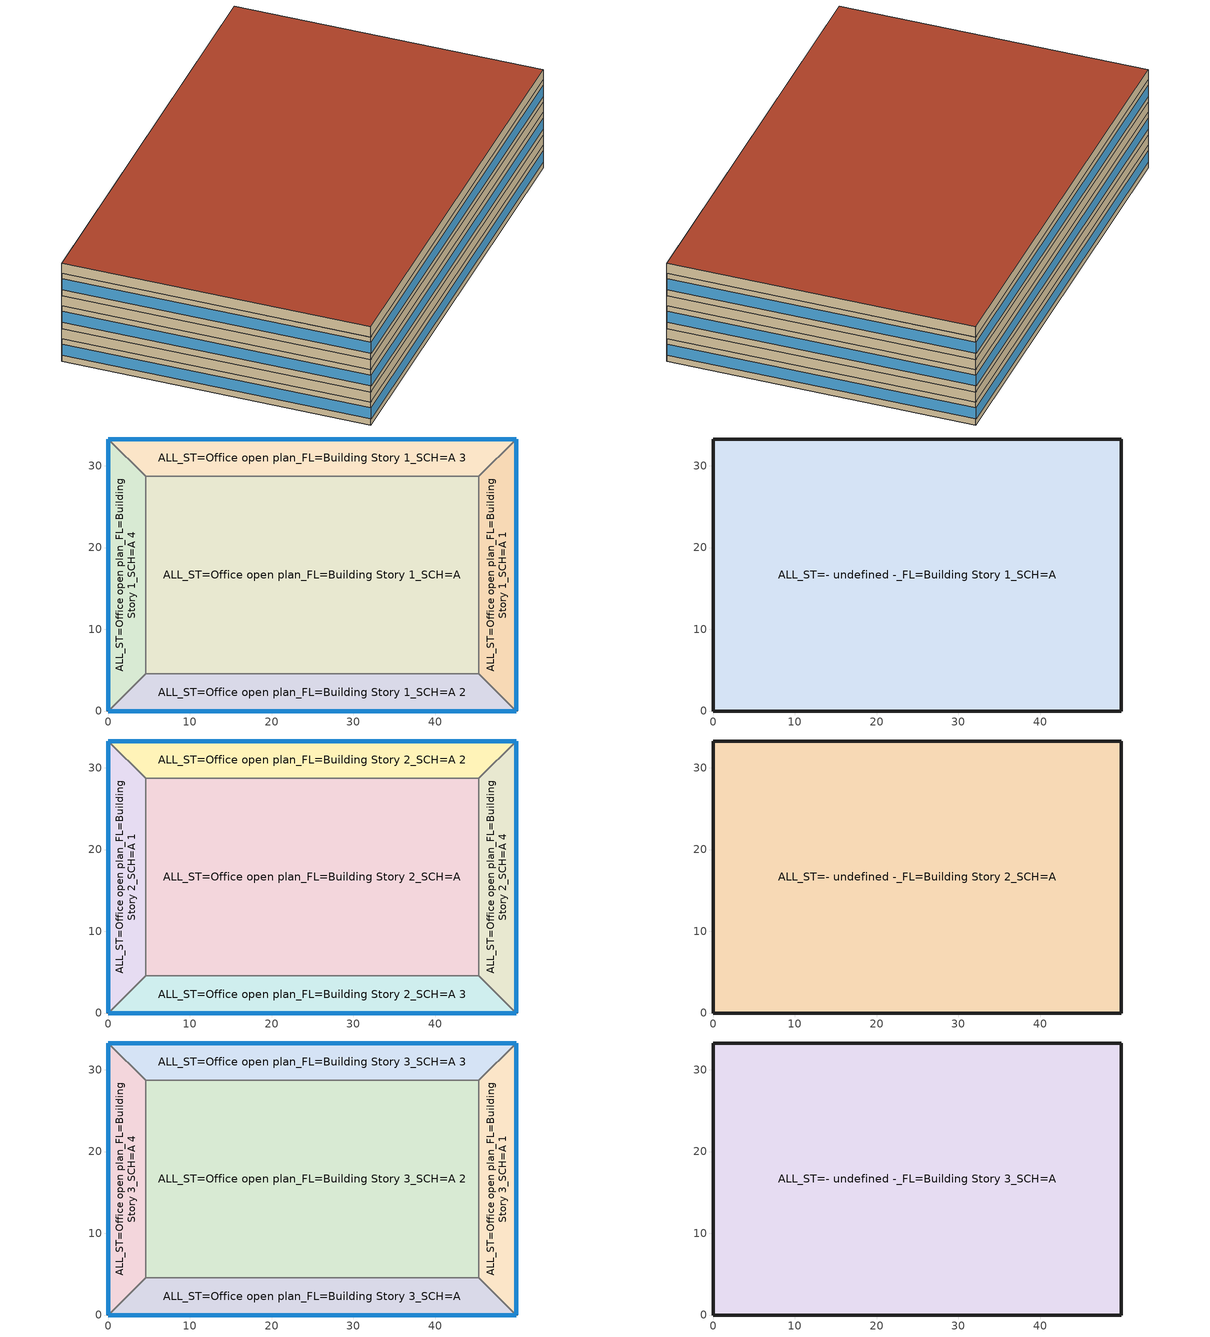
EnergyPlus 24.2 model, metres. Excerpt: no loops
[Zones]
ALL_ST=Office open plan_FL=Building Story 1_SCH=A
 floor foundation (BTAP-Grnd-Floor-Mass:U-0.757_std): 45.34,28.7 45.34,4.57 4.57,4.57 4.57,28.7 z0
 wall to ALL_ST=Office open plan_FL=Building Story 1_SCH=A 1 (BTAP-Int-Wall): 45.34,4.57 45.34,28.7 z0:2.74
 wall to ALL_ST=Office open plan_FL=Building Story 1_SCH=A 3 (BTAP-Int-Wall): 45.34,28.7 4.57,28.7 z0:2.74
 wall to ALL_ST=Office open plan_FL=Building Story 1_SCH=A 2 (BTAP-Int-Wall): 4.57,4.57 45.34,4.57 z0:2.74
 wall to ALL_ST=Office open plan_FL=Building Story 1_SCH=A 4 (BTAP-Int-Wall): 4.57,28.7 4.57,4.57 z0:2.74
ALL_ST=Office open plan_FL=Building Story 1_SCH=A 1
 floor foundation (BTAP-Grnd-Floor-Mass:U-0.757_std): 49.91,33.27 49.91,0 45.34,4.57 45.34,28.7 z0
 wall outside (BTAP-Ext-Wall-Mass:U-0.29): 49.91,0 49.91,33.27 z0:2.74
 wall to ALL_ST=Office open plan_FL=Building Story 1_SCH=A 3 (BTAP-Int-Wall): 49.91,33.27 45.34,28.7 z0:2.74
 wall to ALL_ST=Office open plan_FL=Building Story 1_SCH=A 2 (BTAP-Int-Wall): 45.34,4.57 49.91,0 z0:2.74
 window (BTAP-Ext-FixedWindow:U=0.280 SHGC=0.600): 49.91,0.03 49.91,33.25 z0.76:2.08
ALL_ST=Office open plan_FL=Building Story 1_SCH=A 2
 floor foundation (BTAP-Grnd-Floor-Mass:U-0.757_std): 45.34,4.57 49.91,0 0,0 4.57,4.57 z0
 wall outside (BTAP-Ext-Wall-Mass:U-0.29): 0,0 49.91,0 z0:2.74
 wall to ALL_ST=Office open plan_FL=Building Story 1_SCH=A 4 (BTAP-Int-Wall): 4.57,4.57 0,0 z0:2.74
 window (BTAP-Ext-FixedWindow:U=0.280 SHGC=0.600): 0.03,0 49.89,0 z0.76:2.08
ALL_ST=Office open plan_FL=Building Story 1_SCH=A 3
 floor foundation (BTAP-Grnd-Floor-Mass:U-0.757_std): 49.91,33.27 45.34,28.7 4.57,28.7 0,33.27 z0
 wall outside (BTAP-Ext-Wall-Mass:U-0.29): 49.91,33.27 0,33.27 z0:2.74
 wall to ALL_ST=Office open plan_FL=Building Story 1_SCH=A 4 (BTAP-Int-Wall): 0,33.27 4.57,28.7 z0:2.74
 window (BTAP-Ext-FixedWindow:U=0.280 SHGC=0.600): 49.89,33.27 0.03,33.27 z0.76:2.08
ALL_ST=Office open plan_FL=Building Story 1_SCH=A 4
 floor foundation (BTAP-Grnd-Floor-Mass:U-0.757_std): 0,33.27 4.57,28.7 4.57,4.57 0,0 z0
 wall outside (BTAP-Ext-Wall-Mass:U-0.29): 0,33.27 0,0 z0:2.74
 window (BTAP-Ext-FixedWindow:U=0.280 SHGC=0.600): 0,33.25 0,0.03 z0.76:2.08
ALL_ST=- undefined -_FL=Building Story 1_SCH=A
 floor to ALL_ST=Office open plan_FL=Building Story 1_SCH=A 2 (BTAP-Int-Floor): 45.34,4.57 49.91,0 0,0 4.57,4.57 z2.74
 floor to ALL_ST=Office open plan_FL=Building Story 1_SCH=A 1 (BTAP-Int-Floor): 49.91,33.27 49.91,0 45.34,4.57 45.34,28.7 z2.74
 floor to ALL_ST=Office open plan_FL=Building Story 1_SCH=A 3 (BTAP-Int-Floor): 49.91,33.27 45.34,28.7 4.57,28.7 0,33.27 z2.74
 floor to ALL_ST=Office open plan_FL=Building Story 1_SCH=A 4 (BTAP-Int-Floor): 0,33.27 4.57,28.7 4.57,4.57 0,0 z2.74
 floor to ALL_ST=Office open plan_FL=Building Story 1_SCH=A (BTAP-Int-Floor): 45.34,28.7 45.34,4.57 4.57,4.57 4.57,28.7 z2.74
 wall outside (BTAP-Ext-Wall-Mass:U-0.29): 49.91,0 49.91,33.27 0,33.27 0,0 49.91,0 z2.74:3.96
ALL_ST=Office open plan_FL=Building Story 2_SCH=A
 floor to ALL_ST=- undefined -_FL=Building Story 1_SCH=A (BTAP-Int-Floor): 45.34,28.7 45.34,4.57 4.57,4.57 4.57,28.7 z3.96
 wall to ALL_ST=Office open plan_FL=Building Story 2_SCH=A 4 (BTAP-Int-Wall): 45.34,4.57 45.34,28.7 z3.96:6.71
 wall to ALL_ST=Office open plan_FL=Building Story 2_SCH=A 2 (BTAP-Int-Wall): 45.34,28.7 4.57,28.7 z3.96:6.71
 wall to ALL_ST=Office open plan_FL=Building Story 2_SCH=A 3 (BTAP-Int-Wall): 4.57,4.57 45.34,4.57 z3.96:6.71
 wall to ALL_ST=Office open plan_FL=Building Story 2_SCH=A 1 (BTAP-Int-Wall): 4.57,28.7 4.57,4.57 z3.96:6.71
ALL_ST=Office open plan_FL=Building Story 2_SCH=A 1
 floor to ALL_ST=- undefined -_FL=Building Story 1_SCH=A (BTAP-Int-Floor): 0,33.27 4.57,28.7 4.57,4.57 0,0 z3.96
 wall outside (BTAP-Ext-Wall-Mass:U-0.29): 0,33.27 0,0 z3.96:6.71
 wall to ALL_ST=Office open plan_FL=Building Story 2_SCH=A 2 (BTAP-Int-Wall): 4.57,28.7 0,33.27 z3.96:6.71
 wall to ALL_ST=Office open plan_FL=Building Story 2_SCH=A 3 (BTAP-Int-Wall): 0,0 4.57,4.57 z3.96:6.71
 window (BTAP-Ext-FixedWindow:U=0.280 SHGC=0.600): 0,33.25 0,0.03 z4.72:6.05
ALL_ST=Office open plan_FL=Building Story 2_SCH=A 2
 floor to ALL_ST=- undefined -_FL=Building Story 1_SCH=A (BTAP-Int-Floor): 49.91,33.27 45.34,28.7 4.57,28.7 0,33.27 z3.96
 wall outside (BTAP-Ext-Wall-Mass:U-0.29): 49.91,33.27 0,33.27 z3.96:6.71
 wall to ALL_ST=Office open plan_FL=Building Story 2_SCH=A 4 (BTAP-Int-Wall): 45.34,28.7 49.91,33.27 z3.96:6.71
 window (BTAP-Ext-FixedWindow:U=0.280 SHGC=0.600): 49.89,33.27 0.03,33.27 z4.72:6.05
ALL_ST=Office open plan_FL=Building Story 2_SCH=A 3
 floor to ALL_ST=- undefined -_FL=Building Story 1_SCH=A (BTAP-Int-Floor): 45.34,4.57 49.91,0 0,0 4.57,4.57 z3.96
 wall outside (BTAP-Ext-Wall-Mass:U-0.29): 0,0 49.91,0 z3.96:6.71
 wall to ALL_ST=Office open plan_FL=Building Story 2_SCH=A 4 (BTAP-Int-Wall): 49.91,0 45.34,4.57 z3.96:6.71
 window (BTAP-Ext-FixedWindow:U=0.280 SHGC=0.600): 0.03,0 49.89,0 z4.72:6.05
ALL_ST=Office open plan_FL=Building Story 2_SCH=A 4
 floor to ALL_ST=- undefined -_FL=Building Story 1_SCH=A (BTAP-Int-Floor): 49.91,33.27 49.91,0 45.34,4.57 45.34,28.7 z3.96
 wall outside (BTAP-Ext-Wall-Mass:U-0.29): 49.91,0 49.91,33.27 z3.96:6.71
 window (BTAP-Ext-FixedWindow:U=0.280 SHGC=0.600): 49.91,0.03 49.91,33.25 z4.72:6.05
ALL_ST=- undefined -_FL=Building Story 2_SCH=A
 floor to ALL_ST=Office open plan_FL=Building Story 2_SCH=A 3 (BTAP-Int-Floor): 45.34,4.57 49.91,0 0,0 4.57,4.57 z6.71
 floor to ALL_ST=Office open plan_FL=Building Story 2_SCH=A 4 (BTAP-Int-Floor): 49.91,33.27 49.91,0 45.34,4.57 45.34,28.7 z6.71
 floor to ALL_ST=Office open plan_FL=Building Story 2_SCH=A 2 (BTAP-Int-Floor): 49.91,33.27 45.34,28.7 4.57,28.7 0,33.27 z6.71
 floor to ALL_ST=Office open plan_FL=Building Story 2_SCH=A 1 (BTAP-Int-Floor): 0,33.27 4.57,28.7 4.57,4.57 0,0 z6.71
 floor to ALL_ST=Office open plan_FL=Building Story 2_SCH=A (BTAP-Int-Floor): 45.34,28.7 45.34,4.57 4.57,4.57 4.57,28.7 z6.71
 wall outside (BTAP-Ext-Wall-Mass:U-0.29): 49.91,0 49.91,33.27 0,33.27 0,0 49.91,0 z6.71:7.92
ALL_ST=Office open plan_FL=Building Story 3_SCH=A
 floor to ALL_ST=- undefined -_FL=Building Story 2_SCH=A (BTAP-Int-Floor): 45.34,4.57 49.91,0 0,0 4.57,4.57 z7.92
 wall outside (BTAP-Ext-Wall-Mass:U-0.29): 0,0 49.91,0 z7.92:10.67
 wall to ALL_ST=Office open plan_FL=Building Story 3_SCH=A 1 (BTAP-Int-Wall): 49.91,0 45.34,4.57 z7.92:10.67
 wall to ALL_ST=Office open plan_FL=Building Story 3_SCH=A 2 (BTAP-Int-Wall): 45.34,4.57 4.57,4.57 z7.92:10.67
 wall to ALL_ST=Office open plan_FL=Building Story 3_SCH=A 4 (BTAP-Int-Wall): 4.57,4.57 0,0 z7.92:10.67
 window (BTAP-Ext-FixedWindow:U=0.280 SHGC=0.600): 0.03,0 49.89,0 z8.69:10.01
ALL_ST=Office open plan_FL=Building Story 3_SCH=A 1
 floor to ALL_ST=- undefined -_FL=Building Story 2_SCH=A (BTAP-Int-Floor): 49.91,33.27 49.91,0 45.34,4.57 45.34,28.7 z7.92
 wall outside (BTAP-Ext-Wall-Mass:U-0.29): 49.91,0 49.91,33.27 z7.92:10.67
 wall to ALL_ST=Office open plan_FL=Building Story 3_SCH=A 3 (BTAP-Int-Wall): 49.91,33.27 45.34,28.7 z7.92:10.67
 wall to ALL_ST=Office open plan_FL=Building Story 3_SCH=A 2 (BTAP-Int-Wall): 45.34,28.7 45.34,4.57 z7.92:10.67
 window (BTAP-Ext-FixedWindow:U=0.280 SHGC=0.600): 49.91,0.03 49.91,33.25 z8.69:10.01
ALL_ST=Office open plan_FL=Building Story 3_SCH=A 2
 floor to ALL_ST=- undefined -_FL=Building Story 2_SCH=A (BTAP-Int-Floor): 45.34,28.7 45.34,4.57 4.57,4.57 4.57,28.7 z7.92
 wall to ALL_ST=Office open plan_FL=Building Story 3_SCH=A 3 (BTAP-Int-Wall): 45.34,28.7 4.57,28.7 z7.92:10.67
 wall to ALL_ST=Office open plan_FL=Building Story 3_SCH=A 4 (BTAP-Int-Wall): 4.57,28.7 4.57,4.57 z7.92:10.67
ALL_ST=Office open plan_FL=Building Story 3_SCH=A 3
 floor to ALL_ST=- undefined -_FL=Building Story 2_SCH=A (BTAP-Int-Floor): 49.91,33.27 45.34,28.7 4.57,28.7 0,33.27 z7.92
 wall outside (BTAP-Ext-Wall-Mass:U-0.29): 49.91,33.27 0,33.27 z7.92:10.67
 wall to ALL_ST=Office open plan_FL=Building Story 3_SCH=A 4 (BTAP-Int-Wall): 0,33.27 4.57,28.7 z7.92:10.67
 window (BTAP-Ext-FixedWindow:U=0.280 SHGC=0.600): 49.89,33.27 0.03,33.27 z8.69:10.01
ALL_ST=Office open plan_FL=Building Story 3_SCH=A 4
 floor to ALL_ST=- undefined -_FL=Building Story 2_SCH=A (BTAP-Int-Floor): 0,33.27 4.57,28.7 4.57,4.57 0,0 z7.92
 wall outside (BTAP-Ext-Wall-Mass:U-0.29): 0,33.27 0,0 z7.92:10.67
 window (BTAP-Ext-FixedWindow:U=0.280 SHGC=0.600): 0,33.25 0,0.03 z8.69:10.01
ALL_ST=- undefined -_FL=Building Story 3_SCH=A
 floor to ALL_ST=Office open plan_FL=Building Story 3_SCH=A (BTAP-Int-Floor): 45.34,4.57 49.91,0 0,0 4.57,4.57 z10.67
 floor to ALL_ST=Office open plan_FL=Building Story 3_SCH=A 1 (BTAP-Int-Floor): 49.91,33.27 49.91,0 45.34,4.57 45.34,28.7 z10.67
 floor to ALL_ST=Office open plan_FL=Building Story 3_SCH=A 3 (BTAP-Int-Floor): 49.91,33.27 45.34,28.7 4.57,28.7 0,33.27 z10.67
 floor to ALL_ST=Office open plan_FL=Building Story 3_SCH=A 4 (BTAP-Int-Floor): 0,33.27 4.57,28.7 4.57,4.57 0,0 z10.67
 floor to ALL_ST=Office open plan_FL=Building Story 3_SCH=A 2 (BTAP-Int-Floor): 45.34,28.7 45.34,4.57 4.57,4.57 4.57,28.7 z10.67
 wall outside (BTAP-Ext-Wall-Mass:U-0.29): 49.91,0 49.91,33.27 0,33.27 0,0 49.91,0 z10.67:11.89
 roof outside (BTAP-Ext-Roof-Metal:U-0.2): 49.91,0 49.91,33.27 0,33.27 0,0 z11.89
[Building]
MediumOffice: North Axis {deg}=0; Terrain=City; Loads Convergence Tolerance Value {W}=0.04; Temperature Convergence Tolerance Value {deltaC}=0.2; Solar Distribution=FullInteriorAndExterior; Maximum Number of Warmup Days=25; Minimum Number of Warmup Days=6
[Site:Location]
Calgary Intl AP_AB_CAN: Latitude {deg}=51.114; Longitude {deg}=-114.02; Time Zone {hr}=-7; Elevation {m}=1084.1
[Site:GroundTemperature:BuildingSurface]
19.527, 19.502, 19.536, 19.598, 20.002, 21.64, 22.225, 22.375, 21.449, 20.121, 19.802, 19.633
[Site:GroundTemperature:Deep]
1.8, 0, -0.3, 0.2, 2.8, 5.6, 8.1, 9.9, 10.3, 9.3, 7.1, 4.4
[Site:GroundTemperature:FCfactorMethod]
January Ground Temperature {C}=5.5; February Ground Temperature {C}=-2; March Ground Temperature {C}=-4.4; April Ground Temperature {C}=-6.3; May Ground Temperature {C}=-6.3; June Ground Temperature {C}=-0.3; July Ground Temperature {C}=4.7; August Ground Temperature {C}=10.2; September Ground Temperature {C}=13.8; October Ground Temperature {C}=17; November Ground Temperature {C}=16.6; December Ground Temperature {C}=11.5
[Site:GroundTemperature:Shallow]
-4.6, -5.5, -3.9, -1.2, 5.6, 10.9, 14.5, 15.6, 13.7, 9.6, 4.1, -1
[Site:WaterMainsTemperature]
Calculation Method=Correlation; Annual Average Outdoor Air Temperature {C}=5; Maximum Difference In Monthly Average Outdoor Air Temperatures {deltaC}=23.3
[SizingPeriod:DesignDay] Day of Month=21; Dry-Bulb Temperature Range Modifier Type=DefaultMultipliers; Humidity Condition Type=Wetbulb; Barometric Pressure {Pa}=88961; Rain Indicator=No; Snow Indicator=No; Daylight Saving Time Indicator=No; Begin Environment Reset Mode=FullResetAtBeginEnvironment
Name | Month | Day Type | Maximum Dry-Bulb Temperature {C} | Daily Dry-Bulb Temperature Range {deltaC} | Wetbulb or DewPoint at Maximum Dry-Bulb {C} | Wind Speed {m/s} | Wind Direction {deg} | Solar Model Indicator | ASHRAE Clear Sky Optical Depth for Beam Irradiance (taub) | ASHRAE Clear Sky Optical Depth for Diffuse Irradiance (taud) | Sky Clearness
Calgary Intl AP Ann Clg .4% Condns DB=>MWB | 7 | SummerDesignDay | 28.5 | 12.1 | 16.1 | 4.5 | 160 | ASHRAETau | 0.339 | 2.421
Calgary Intl AP Ann Clg .4% Condns WB=>MDB | 7 | SummerDesignDay | 25.3 | 12.1 | 17.8 | 4.5 | 160 | ASHRAETau | 0.339 | 2.421
Calgary Intl AP Ann Htg 99.6% Condns DB | 1 | WinterDesignDay | -28.5 | 0 | -28.5 | 2.9 | 200 | ASHRAEClearSky |  |  | 0
[Material] Thermal Absorptance=0.9
Name | Roughness | Thickness {m} | Conductivity {W/m-K} | Density {kg/m3} | Specific Heat {J/kg-K} | Solar Absorptance | Visible Absorptance
1/2IN Gypsum 1 | Smooth | 0.0127 | 0.16 | 784.9 | 830 | 0.4 | 0.4
100mm Normalweight concrete floor 1 | MediumSmooth | 0.1016 | 2.31 | 2322 | 832 | 0.7 | 0.7
1IN Stucco 1 | Smooth | 0.0253 | 0.6918 | 1858 | 837 | 0.7 | 0.92
6 in. Normalweight Concrete Floor 1 | MediumRough | 0.1524 | 2.31 | 2322 | 832 | 0.7 | 0.7
8IN CONCRETE HW RefBldg 1 | Rough | 0.2032 | 1.311 | 2240 | 836.8 | 0.7 | 0.7
Expanded Polystyrene | MediumSmooth | 0.0363959 | 0.029 | 29 | 1210 | 0.7 | 0.7
G01 13mm gypsum board 1 | Smooth | 0.0127 | 0.16 | 800 | 1090 | 0.7 | 0.5
Metal Roof Surface 1 | Smooth | 0.0008 | 45.28 | 7824 | 500 | 0.7 | 0.7
[Material:NoMass] Roughness=Smooth; Thermal Absorptance=0.9; Solar Absorptance=0.7
Name | Thermal Resistance {m2-K/W} | Visible Absorptance
Typical Carpet Pad | 0.21648 | 0.8
Typical Insulation 2 | 3.17733 | 0.7
Typical Insulation 3 | 4.99998 | 0.7
[WindowMaterial:SimpleGlazingSystem]
SimpleGlazing:U=0.280 SHGC=0.600: U-Factor {W/m2-K}=2.8; Solar Heat Gain Coefficient=0.6; Visible Transmittance=0.21
[Construction]
BTAP-Ext-FixedWindow:U=0.280 SHGC=0.600: SimpleGlazing:U=0.280 SHGC=0.600
BTAP-Ext-Roof-Metal:U-0.2: Metal Roof Surface 1, Typical Insulation 3
BTAP-Ext-Wall-Mass:U-0.29: 1IN Stucco 1, 8IN CONCRETE HW RefBldg 1, Typical Insulation 2, 1/2IN Gypsum 1
BTAP-Grnd-Floor-Mass:U-0.757_std: 6 in. Normalweight Concrete Floor 1, Expanded Polystyrene
BTAP-Int-Floor: 100mm Normalweight concrete floor 1, Typical Carpet Pad
BTAP-Int-Wall: G01 13mm gypsum board 1, G01 13mm gypsum board 1
[Zone] Multiplier=1
Name | Part of Total Floor Area
ALL_ST=- undefined -_FL=Building Story 1_SCH=A; ALL_ST=- undefined -_FL=Building Story 2_SCH=A; ALL_ST=- undefined -_FL=Building Story 3_SCH=A | No
ALL_ST=Office open plan_FL=Building Story 1_SCH=A; ALL_ST=Office open plan_FL=Building Story 1_SCH=A 1; ALL_ST=Office open plan_FL=Building Story 1_SCH=A 2; ALL_ST=Office open plan_FL=Building Story 1_SCH=A 3; ALL_ST=Office open plan_FL=Building Story 1_SCH=A 4; ALL_ST=Office open plan_FL=Building Story 2_SCH=A; ALL_ST=Office open plan_FL=Building Story 2_SCH=A 1; ALL_ST=Office open plan_FL=Building Story 2_SCH=A 2; ALL_ST=Office open plan_FL=Building Story 2_SCH=A 3; ALL_ST=Office open plan_FL=Building Story 2_SCH=A 4; ALL_ST=Office open plan_FL=Building Story 3_SCH=A; ALL_ST=Office open plan_FL=Building Story 3_SCH=A 1; ALL_ST=Office open plan_FL=Building Story 3_SCH=A 2; ALL_ST=Office open plan_FL=Building Story 3_SCH=A 3; ALL_ST=Office open plan_FL=Building Story 3_SCH=A 4 | Yes
[Space]
Name | Zone | Volume {m3} | Space Type
FirstFloor_Plenum | ALL_ST=- undefined -_FL=Building Story 1_SCH=A | 2024.76 | Space Function - undefined -
MidFloor_Plenum | ALL_ST=- undefined -_FL=Building Story 2_SCH=A | 2024.76 | Space Function - undefined -
TopFloor_Plenum | ALL_ST=- undefined -_FL=Building Story 3_SCH=A | 2024.76 | Space Function - undefined -
Core_bottom | ALL_ST=Office open plan_FL=Building Story 1_SCH=A | 2698.04 | Space Function Office open plan
Perimeter_bot_ZN_2 | ALL_ST=Office open plan_FL=Building Story 1_SCH=A 1 | 360.078 | Space Function Office open plan
Perimeter_bot_ZN_1 | ALL_ST=Office open plan_FL=Building Story 1_SCH=A 2 | 568.77 | Space Function Office open plan
Perimeter_bot_ZN_3 | ALL_ST=Office open plan_FL=Building Story 1_SCH=A 3 | 568.77 | Space Function Office open plan
Perimeter_bot_ZN_4 | ALL_ST=Office open plan_FL=Building Story 1_SCH=A 4 | 360.055 | Space Function Office open plan
Core_mid | ALL_ST=Office open plan_FL=Building Story 2_SCH=A | 2698.04 | Space Function Office open plan
Perimeter_mid_ZN_4 | ALL_ST=Office open plan_FL=Building Story 2_SCH=A 1 | 360.055 | Space Function Office open plan
Perimeter_mid_ZN_3 | ALL_ST=Office open plan_FL=Building Story 2_SCH=A 2 | 568.77 | Space Function Office open plan
Perimeter_mid_ZN_1 | ALL_ST=Office open plan_FL=Building Story 2_SCH=A 3 | 568.77 | Space Function Office open plan
Perimeter_mid_ZN_2 | ALL_ST=Office open plan_FL=Building Story 2_SCH=A 4 | 360.078 | Space Function Office open plan
Perimeter_top_ZN_1 | ALL_ST=Office open plan_FL=Building Story 3_SCH=A | 568.77 | Space Function Office open plan
Perimeter_top_ZN_2 | ALL_ST=Office open plan_FL=Building Story 3_SCH=A 1 | 360.078 | Space Function Office open plan
Core_top | ALL_ST=Office open plan_FL=Building Story 3_SCH=A 2 | 2698.04 | Space Function Office open plan
Perimeter_top_ZN_3 | ALL_ST=Office open plan_FL=Building Story 3_SCH=A 3 | 568.77 | Space Function Office open plan
Perimeter_top_ZN_4 | ALL_ST=Office open plan_FL=Building Story 3_SCH=A 4 | 360.055 | Space Function Office open plan
[SpaceList]
Space Function - undefined -: TopFloor_Plenum, FirstFloor_Plenum, MidFloor_Plenum
Space Function Office open plan: Perimeter_mid_ZN_4, Core_bottom, Perimeter_top_ZN_3, Perimeter_mid_ZN_3, Core_mid, Perimeter_top_ZN_1, Perimeter_top_ZN_2, Core_top, Perimeter_bot_ZN_4, Perimeter_top_ZN_4, Perimeter_mid_ZN_2, Perimeter_bot_ZN_3, Perimeter_bot_ZN_1, Perimeter_mid_ZN_1, Perimeter_bot_ZN_2
[ZoneInfiltration:DesignFlowRate] Schedule=Always On Discrete; Design Flow Rate Calculation Method=Flow/ExteriorArea; Flow Rate per Exterior Surface Area {m3/s-m2}=0.00471177; Constant Term Coefficient=0; Temperature Term Coefficient=0; Velocity Term Coefficient=0.224; Velocity Squared Term Coefficient=0
Name | Zone or ZoneList or Space or SpaceList
FirstFloor_Plenum Infiltration | FirstFloor_Plenum
MidFloor_Plenum Infiltration | MidFloor_Plenum
TopFloor_Plenum Infiltration | TopFloor_Plenum
Perimeter_bot_ZN_2 Infiltration | Perimeter_bot_ZN_2
Perimeter_bot_ZN_1 Infiltration | Perimeter_bot_ZN_1
Perimeter_bot_ZN_3 Infiltration | Perimeter_bot_ZN_3
Perimeter_bot_ZN_4 Infiltration | Perimeter_bot_ZN_4
Perimeter_mid_ZN_4 Infiltration | Perimeter_mid_ZN_4
Perimeter_mid_ZN_3 Infiltration | Perimeter_mid_ZN_3
Perimeter_mid_ZN_1 Infiltration | Perimeter_mid_ZN_1
Perimeter_mid_ZN_2 Infiltration | Perimeter_mid_ZN_2
Perimeter_top_ZN_1 Infiltration | Perimeter_top_ZN_1
Perimeter_top_ZN_2 Infiltration | Perimeter_top_ZN_2
Perimeter_top_ZN_3 Infiltration | Perimeter_top_ZN_3
Perimeter_top_ZN_4 Infiltration | Perimeter_top_ZN_4
[Lights]
Space Function Office open plan Lights: Zone or ZoneList or Space or SpaceList=Space Function Office open plan; Schedule=NECB-A-Lighting; Design Level Calculation Method=Watts/Area; Watts per Floor Area {W/m2}=6.60001; Fraction Radiant=0.5; Fraction Visible=0.2; Fraction Replaceable=1
[People]
Space Function Office open plan People: Zone or ZoneList or Space or SpaceList=Space Function Office open plan; Number of People Schedule=NECB-A-Occupancy; Number of People Calculation Method=People/Area; People per Floor Area {person/m2}=0.0500182; Fraction Radiant=0.3; Activity Level Schedule=NECB-Activity; Work Efficiency Schedule=Work Efficiency Schedule; Clothing Insulation Schedule=Clothing Schedule; Air Velocity Schedule=Air Velocity Schedule
[ElectricEquipment]
Space Function Office open plan Elec Equip: Zone or ZoneList or Space or SpaceList=Space Function Office open plan; Schedule=NECB-A-Electric-Equipment; Design Level Calculation Method=Watts/Area; Watts per Floor Area {W/m2}=7.50273; Fraction Radiant=0.5
[SurfaceProperty:ExposedFoundationPerimeter] Exposed Perimeter Calculation Method=TotalExposedPerimeter
Name | Total Exposed Perimeter {m}
Core_bot_ZN_5_Floor | 0
Perimeter_bot_ZN_2_Floor; Perimeter_bot_ZN_4_Floor | 33.2738
Perimeter_bot_ZN_1_Floor; Perimeter_bot_ZN_3_Floor | 49.911
[AvailabilityManager:NightCycle] Applicability Schedule=Always On Discrete; Control Type=CycleOnAny; Thermostat Tolerance {deltaC}=1; Cycling Run Time Control Type=FixedRunTime; Cycling Run Time {s}=3600
Name | Fan Schedule
Availability Manager Night Cycle 1 | sys_6|mixed|shr>none|sc>ccashp|sh>ccashp|ssf>vv|zh>b-e|zc>none|srf>vv| Occ Sch
Availability Manager Night Cycle 2 | sys_6|mixed|shr>none|sc>ccashp|sh>ccashp|ssf>vv|zh>b-e|zc>none|srf>vv| 1 Occ Sch
Availability Manager Night Cycle 3 | sys_6|mixed|shr>none|sc>ccashp|sh>ccashp|ssf>vv|zh>b-e|zc>none|srf>vv| 2 Occ Sch
[SetpointManager:MixedAir] Control Variable=Temperature
Name | Setpoint Node or NodeList
CoilHeatingElectric Outlet Air Node OS Default SPM | CoilHeatingElectric Outlet Air Node
CoilHeatingElectric 1 Outlet Air Node OS Default SPM | CoilHeatingElectric 1 Outlet Air Node
CoilHeatingElectric 2 Outlet Air Node OS Default SPM | CoilHeatingElectric 2 Outlet Air Node
[Foundation:Kiva]
Bldg Kiva Foundation: Wall Height Above Grade {m}=0; Wall Depth Below Slab {m}=0
[Foundation:Kiva:Settings]
Soil Conductivity {W/m-K}=1.73; Soil Density {kg/m3}=1842; Soil Specific Heat {J/kg-K}=419; Ground Solar Absorptivity=0.9; Ground Thermal Absorptivity=0.9; Ground Surface Roughness {m}=0.03; Far-Field Width {m}=40; Deep-Ground Boundary Condition=Autoselect; Deep-Ground Depth {m}=Autocalculate; Minimum Cell Dimension {m}=0.02; Maximum Cell Growth Coefficient=1.5; Simulation Timestep=Hourly
[EnergyManagementSystem:Sensor] Output:Variable or Output:Meter Index Key=Environment; Output:Variable or Output:Meter=Site Outdoor Air Drybulb Temperature
OAT; OAT_1; OAT_2
[EnergyManagementSystem:Actuator] Actuated Component Type=Schedule:Year; Actuated Component Control Type=Schedule Value
Name | Actuated Component Unique
ems_sys_6_mixed_shr_none_sc_ccashp_sh_ccashp_ssf_vv_zh_b_e_zc_none_srf_vv__1_ClgSch0; ems_sys_6_mixed_shr_none_sc_ccashp_sh_ccashp_ssf_vv_zh_b_e_zc_none_srf_vv__2_ClgSch0; ems_sys_6_mixed_shr_none_sc_ccashp_sh_ccashp_ssf_vv_zh_b_e_zc_none_srf_vv__ClgSch0 | NECB-A-Thermostat Setpoint-Cooling
ems_sys_6_mixed_shr_none_sc_ccashp_sh_ccashp_ssf_vv_zh_b_e_zc_none_srf_vv__1_HtgSch0; ems_sys_6_mixed_shr_none_sc_ccashp_sh_ccashp_ssf_vv_zh_b_e_zc_none_srf_vv__2_HtgSch0; ems_sys_6_mixed_shr_none_sc_ccashp_sh_ccashp_ssf_vv_zh_b_e_zc_none_srf_vv__HtgSch0 | NECB-A-Thermostat Setpoint-Heating
[EnergyManagementSystem:Program]
ems_sys_6_mixed_shr_none_sc_ccashp_sh_ccashp_ssf_vv_zh_b_e_zc_none_srf_vv__1_OptimumStartProg0: IF DaylightSavings==0 && DayOfWeek>1 && Hour==5 && OAT_1<23.9 && OAT_1>1.7; SET ems_sys_6_mixed_shr_none_sc_ccashp_sh_ccashp_ssf_vv_zh_b_e_zc_none_srf_vv__1_ClgSch0 = 29.4; SET ems_sys_6_mixed_shr_none_sc_ccashp_sh_ccashp_ssf_vv_zh_b_e_zc_none_srf_vv__1_HtgSch0 = 15.6; ELSEIF DaylightSavings==0 && DayOfWeek==1 && Hour==7 && OAT_1<23.9 && OAT_1>1.7; SET ems_sys_6_mixed_shr_none_sc_ccashp_sh_ccashp_ssf_vv_zh_b_e_zc_none_srf_vv__1_ClgSch0 = 29.4; SET ems_sys_6_mixed_shr_none_sc_ccashp_sh_ccashp_ssf_vv_zh_b_e_zc_none_srf_vv__1_HtgSch0 = 15.6; ELSEIF DaylightSavings==1 && DayOfWeek>1 && Hour==4 && OAT_1<23.9 && OAT_1>1.7; SET ems_sys_6_mixed_shr_none_sc_ccashp_sh_ccashp_ssf_vv_zh_b_e_zc_none_srf_vv__1_ClgSch0 = 29.4; SET ems_sys_6_mixed_shr_none_sc_ccashp_sh_ccashp_ssf_vv_zh_b_e_zc_none_srf_vv__1_HtgSch0 = 15.6; ELSEIF DaylightSavings==1 && DayOfWeek==1 && Hour==6 && OAT_1<23.9 && OAT_1>1.7; SET ems_sys_6_mixed_shr_none_sc_ccashp_sh_ccashp_ssf_vv_zh_b_e_zc_none_srf_vv__1_ClgSch0 = 29.4; SET ems_sys_6_mixed_shr_none_sc_ccashp_sh_ccashp_ssf_vv_zh_b_e_zc_none_srf_vv__1_HtgSch0 = 15.6; ELSE; SET ems_sys_6_mixed_shr_none_sc_ccashp_sh_ccashp_ssf_vv_zh_b_e_zc_none_srf_vv__1_ClgSch0 = NULL; SET ems_sys_6_mixed_shr_none_sc_ccashp_sh_ccashp_ssf_vv_zh_b_e_zc_none_srf_vv__1_HtgSch0 = NULL; ENDIF
ems_sys_6_mixed_shr_none_sc_ccashp_sh_ccashp_ssf_vv_zh_b_e_zc_none_srf_vv__2_OptimumStartProg0: IF DaylightSavings==0 && DayOfWeek>1 && Hour==5 && OAT_2<23.9 && OAT_2>1.7; SET ems_sys_6_mixed_shr_none_sc_ccashp_sh_ccashp_ssf_vv_zh_b_e_zc_none_srf_vv__2_ClgSch0 = 29.4; SET ems_sys_6_mixed_shr_none_sc_ccashp_sh_ccashp_ssf_vv_zh_b_e_zc_none_srf_vv__2_HtgSch0 = 15.6; ELSEIF DaylightSavings==0 && DayOfWeek==1 && Hour==7 && OAT_2<23.9 && OAT_2>1.7; SET ems_sys_6_mixed_shr_none_sc_ccashp_sh_ccashp_ssf_vv_zh_b_e_zc_none_srf_vv__2_ClgSch0 = 29.4; SET ems_sys_6_mixed_shr_none_sc_ccashp_sh_ccashp_ssf_vv_zh_b_e_zc_none_srf_vv__2_HtgSch0 = 15.6; ELSEIF DaylightSavings==1 && DayOfWeek>1 && Hour==4 && OAT_2<23.9 && OAT_2>1.7; SET ems_sys_6_mixed_shr_none_sc_ccashp_sh_ccashp_ssf_vv_zh_b_e_zc_none_srf_vv__2_ClgSch0 = 29.4; SET ems_sys_6_mixed_shr_none_sc_ccashp_sh_ccashp_ssf_vv_zh_b_e_zc_none_srf_vv__2_HtgSch0 = 15.6; ELSEIF DaylightSavings==1 && DayOfWeek==1 && Hour==6 && OAT_2<23.9 && OAT_2>1.7; SET ems_sys_6_mixed_shr_none_sc_ccashp_sh_ccashp_ssf_vv_zh_b_e_zc_none_srf_vv__2_ClgSch0 = 29.4; SET ems_sys_6_mixed_shr_none_sc_ccashp_sh_ccashp_ssf_vv_zh_b_e_zc_none_srf_vv__2_HtgSch0 = 15.6; ELSE; SET ems_sys_6_mixed_shr_none_sc_ccashp_sh_ccashp_ssf_vv_zh_b_e_zc_none_srf_vv__2_ClgSch0 = NULL; SET ems_sys_6_mixed_shr_none_sc_ccashp_sh_ccashp_ssf_vv_zh_b_e_zc_none_srf_vv__2_HtgSch0 = NULL; ENDIF
ems_sys_6_mixed_shr_none_sc_ccashp_sh_ccashp_ssf_vv_zh_b_e_zc_none_srf_vv__OptimumStartProg0: IF DaylightSavings==0 && DayOfWeek>1 && Hour==5 && OAT<23.9 && OAT>1.7; SET ems_sys_6_mixed_shr_none_sc_ccashp_sh_ccashp_ssf_vv_zh_b_e_zc_none_srf_vv__ClgSch0 = 29.4; SET ems_sys_6_mixed_shr_none_sc_ccashp_sh_ccashp_ssf_vv_zh_b_e_zc_none_srf_vv__HtgSch0 = 15.6; ELSEIF DaylightSavings==0 && DayOfWeek==1 && Hour==7 && OAT<23.9 && OAT>1.7; SET ems_sys_6_mixed_shr_none_sc_ccashp_sh_ccashp_ssf_vv_zh_b_e_zc_none_srf_vv__ClgSch0 = 29.4; SET ems_sys_6_mixed_shr_none_sc_ccashp_sh_ccashp_ssf_vv_zh_b_e_zc_none_srf_vv__HtgSch0 = 15.6; ELSEIF DaylightSavings==1 && DayOfWeek>1 && Hour==4 && OAT<23.9 && OAT>1.7; SET ems_sys_6_mixed_shr_none_sc_ccashp_sh_ccashp_ssf_vv_zh_b_e_zc_none_srf_vv__ClgSch0 = 29.4; SET ems_sys_6_mixed_shr_none_sc_ccashp_sh_ccashp_ssf_vv_zh_b_e_zc_none_srf_vv__HtgSch0 = 15.6; ELSEIF DaylightSavings==1 && DayOfWeek==1 && Hour==6 && OAT<23.9 && OAT>1.7; SET ems_sys_6_mixed_shr_none_sc_ccashp_sh_ccashp_ssf_vv_zh_b_e_zc_none_srf_vv__ClgSch0 = 29.4; SET ems_sys_6_mixed_shr_none_sc_ccashp_sh_ccashp_ssf_vv_zh_b_e_zc_none_srf_vv__HtgSch0 = 15.6; ELSE; SET ems_sys_6_mixed_shr_none_sc_ccashp_sh_ccashp_ssf_vv_zh_b_e_zc_none_srf_vv__ClgSch0 = NULL; SET ems_sys_6_mixed_shr_none_sc_ccashp_sh_ccashp_ssf_vv_zh_b_e_zc_none_srf_vv__HtgSch0 = NULL; ENDIF
[EnergyManagementSystem:ProgramCallingManager]
ems_sys_6_mixed_shr_none_sc_ccashp_sh_ccashp_ssf_vv_zh_b_e_zc_none_srf_vv__1_OptimumStartCallingManager0: BeginTimestepBeforePredictor; ems_sys_6_mixed_shr_none_sc_ccashp_sh_ccashp_ssf_vv_zh_b_e_zc_none_srf_vv__1_OptimumStartProg0
ems_sys_6_mixed_shr_none_sc_ccashp_sh_ccashp_ssf_vv_zh_b_e_zc_none_srf_vv__2_OptimumStartCallingManager0: BeginTimestepBeforePredictor; ems_sys_6_mixed_shr_none_sc_ccashp_sh_ccashp_ssf_vv_zh_b_e_zc_none_srf_vv__2_OptimumStartProg0
ems_sys_6_mixed_shr_none_sc_ccashp_sh_ccashp_ssf_vv_zh_b_e_zc_none_srf_vv__OptimumStartCallingManager0: BeginTimestepBeforePredictor; ems_sys_6_mixed_shr_none_sc_ccashp_sh_ccashp_ssf_vv_zh_b_e_zc_none_srf_vv__OptimumStartProg0
[Schedule:Day:Interval]
NECB-A-Lighting Sun|Hol Day; NECB-A-Lighting Sat Day: No, 24:00, 0.05
NECB-A-Lighting Default|Wkdy Day; NECB-A-Lighting Default: No, 07:00, 0.05, 08:00, 0.3, 09:00, 0.8, 17:00, 0.9, 18:00, 0.8, 19:00, 0.5, 21:00, 0.3, 23:00, 0.1, 24:00, 0.05
NECB-A-Occupancy Sun|Hol Day; NECB-A-Occupancy Sat Day; Work Efficiency Schedule Default; Schedule Day 8; Schedule Day 7; Schedule Day 10; Schedule Day 9; Schedule Day 12; Schedule Day 11: No, 24:00, 0
NECB-A-Occupancy Default|Wkdy Day; NECB-A-Occupancy Default: No, 07:00, 0, 08:00, 0.1, 09:00, 0.7, 12:00, 0.9, 14:00, 0.5, 17:00, 0.9, 18:00, 0.7, 19:00, 0.3, 23:00, 0.1, 24:00, 0
NECB-Activity Default; NECB-Activity Summer Design Day; NECB-Activity Winter Design Day: No, 24:00, 130
Clothing Schedule Default Winter Clothes; sys_6|mixed|shr>none|sc>ccashp|sh>ccashp|ssf>vv|zh>b-e|zc>none|srf>vv| Occ Sch Summer Design Day; sys_6|mixed|shr>none|sc>ccashp|sh>ccashp|ssf>vv|zh>b-e|zc>none|srf>vv| Occ Sch Winter Design Day; sys_6|mixed|shr>none|sc>ccashp|sh>ccashp|ssf>vv|zh>b-e|zc>none|srf>vv| 1 Occ Sch Summer Design Day; sys_6|mixed|shr>none|sc>ccashp|sh>ccashp|ssf>vv|zh>b-e|zc>none|srf>vv| 1 Occ Sch Winter Design Day; sys_6|mixed|shr>none|sc>ccashp|sh>ccashp|ssf>vv|zh>b-e|zc>none|srf>vv| 2 Occ Sch Summer Design Day; sys_6|mixed|shr>none|sc>ccashp|sh>ccashp|ssf>vv|zh>b-e|zc>none|srf>vv| 2 Occ Sch Winter Design Day: No, 24:00, 1
Air Velocity Schedule Default; NECB-A-Electric-Equipment Sun|Hol Day; NECB-A-Electric-Equipment Sat Day: No, 24:00, 0.2
NECB-A-Electric-Equipment Default|Wkdy Day; NECB-A-Electric-Equipment Default: No, 07:00, 0.2, 08:00, 0.3, 09:00, 0.8, 18:00, 0.9, 19:00, 0.5, 21:00, 0.3, 24:00, 0.2
NECB-A-Thermostat Setpoint-Heating Sun|Hol Day; NECB-A-Thermostat Setpoint-Heating Sat Day: No, 24:00, 18
NECB-A-Thermostat Setpoint-Heating Default|Wkdy Day; NECB-A-Thermostat Setpoint-Heating Default: No, 06:00, 18, 07:00, 20, 21:00, 22, 24:00, 18
NECB-A-Thermostat Setpoint-Cooling Sun|Hol Day; NECB-A-Thermostat Setpoint-Cooling Sat Day: No, 24:00, 35
NECB-A-Thermostat Setpoint-Cooling Default|Wkdy Day; NECB-A-Thermostat Setpoint-Cooling Default: No, 06:00, 35, 21:00, 24, 24:00, 35
sys_6|mixed|shr>none|sc>ccashp|sh>ccashp|ssf>vv|zh>b-e|zc>none|srf>vv| Occ Sch Default; sys_6|mixed|shr>none|sc>ccashp|sh>ccashp|ssf>vv|zh>b-e|zc>none|srf>vv| 1 Occ Sch Default; sys_6|mixed|shr>none|sc>ccashp|sh>ccashp|ssf>vv|zh>b-e|zc>none|srf>vv| 2 Occ Sch Default: No, 08:00, 0, 19:00, 1, 24:00, 0
[Schedule:Week:Daily]
NECB-A-Lighting Week Rule - Jan1-Dec31: NECB-A-Lighting Sun|Hol Day, NECB-A-Lighting Default|Wkdy Day, NECB-A-Lighting Default|Wkdy Day, NECB-A-Lighting Default|Wkdy Day, NECB-A-Lighting Default|Wkdy Day, NECB-A-Lighting Default|Wkdy Day, NECB-A-Lighting Sat Day, NECB-A-Lighting Default, NECB-A-Lighting Default, NECB-A-Lighting Default, NECB-A-Lighting Default, NECB-A-Lighting Default
NECB-A-Occupancy Week Rule - Jan1-Dec31: NECB-A-Occupancy Sun|Hol Day, NECB-A-Occupancy Default|Wkdy Day, NECB-A-Occupancy Default|Wkdy Day, NECB-A-Occupancy Default|Wkdy Day, NECB-A-Occupancy Default|Wkdy Day, NECB-A-Occupancy Default|Wkdy Day, NECB-A-Occupancy Sat Day, NECB-A-Occupancy Default, NECB-A-Occupancy Default, NECB-A-Occupancy Default, NECB-A-Occupancy Default, NECB-A-Occupancy Default
NECB-Activity Week Rule - Jan1-Dec31: NECB-Activity Default, NECB-Activity Default, NECB-Activity Default, NECB-Activity Default, NECB-Activity Default, NECB-Activity Default, NECB-Activity Default, NECB-Activity Default, NECB-Activity Summer Design Day, NECB-Activity Winter Design Day, NECB-Activity Default, NECB-Activity Default
Work Efficiency Schedule Week Rule - Jan1-Dec31: Work Efficiency Schedule Default, Work Efficiency Schedule Default, Work Efficiency Schedule Default, Work Efficiency Schedule Default, Work Efficiency Schedule Default, Work Efficiency Schedule Default, Work Efficiency Schedule Default, Work Efficiency Schedule Default, Work Efficiency Schedule Default, Work Efficiency Schedule Default, Work Efficiency Schedule Default, Work Efficiency Schedule Default
Clothing Schedule Week Rule - Jan1-Dec31: Clothing Schedule Default Winter Clothes, Clothing Schedule Default Winter Clothes, Clothing Schedule Default Winter Clothes, Clothing Schedule Default Winter Clothes, Clothing Schedule Default Winter Clothes, Clothing Schedule Default Winter Clothes, Clothing Schedule Default Winter Clothes, Clothing Schedule Default Winter Clothes, Clothing Schedule Default Winter Clothes, Clothing Schedule Default Winter Clothes, Clothing Schedule Default Winter Clothes, Clothing Schedule Default Winter Clothes
Air Velocity Schedule Week Rule - Jan1-Dec31: Air Velocity Schedule Default, Air Velocity Schedule Default, Air Velocity Schedule Default, Air Velocity Schedule Default, Air Velocity Schedule Default, Air Velocity Schedule Default, Air Velocity Schedule Default, Air Velocity Schedule Default, Air Velocity Schedule Default, Air Velocity Schedule Default, Air Velocity Schedule Default, Air Velocity Schedule Default
NECB-A-Electric-Equipment Week Rule - Jan1-Dec31: NECB-A-Electric-Equipment Sun|Hol Day, NECB-A-Electric-Equipment Default|Wkdy Day, NECB-A-Electric-Equipment Default|Wkdy Day, NECB-A-Electric-Equipment Default|Wkdy Day, NECB-A-Electric-Equipment Default|Wkdy Day, NECB-A-Electric-Equipment Default|Wkdy Day, NECB-A-Electric-Equipment Sat Day, NECB-A-Electric-Equipment Default, NECB-A-Electric-Equipment Default, NECB-A-Electric-Equipment Default, NECB-A-Electric-Equipment Default, NECB-A-Electric-Equipment Default
NECB-A-Thermostat Setpoint-Heating Week Rule - Jan1-Dec31: NECB-A-Thermostat Setpoint-Heating Sun|Hol Day, NECB-A-Thermostat Setpoint-Heating Default|Wkdy Day, NECB-A-Thermostat Setpoint-Heating Default|Wkdy Day, NECB-A-Thermostat Setpoint-Heating Default|Wkdy Day, NECB-A-Thermostat Setpoint-Heating Default|Wkdy Day, NECB-A-Thermostat Setpoint-Heating Default|Wkdy Day, NECB-A-Thermostat Setpoint-Heating Sat Day, NECB-A-Thermostat Setpoint-Heating Default, NECB-A-Thermostat Setpoint-Heating Default, NECB-A-Thermostat Setpoint-Heating Default, NECB-A-Thermostat Setpoint-Heating Default, NECB-A-Thermostat Setpoint-Heating Default
NECB-A-Thermostat Setpoint-Cooling Week Rule - Jan1-Dec31: NECB-A-Thermostat Setpoint-Cooling Sun|Hol Day, NECB-A-Thermostat Setpoint-Cooling Default|Wkdy Day, NECB-A-Thermostat Setpoint-Cooling Default|Wkdy Day, NECB-A-Thermostat Setpoint-Cooling Default|Wkdy Day, NECB-A-Thermostat Setpoint-Cooling Default|Wkdy Day, NECB-A-Thermostat Setpoint-Cooling Default|Wkdy Day, NECB-A-Thermostat Setpoint-Cooling Sat Day, NECB-A-Thermostat Setpoint-Cooling Default, NECB-A-Thermostat Setpoint-Cooling Default, NECB-A-Thermostat Setpoint-Cooling Default, NECB-A-Thermostat Setpoint-Cooling Default, NECB-A-Thermostat Setpoint-Cooling Default
sys_6|mixed|shr>none|sc>ccashp|sh>ccashp|ssf>vv|zh>b-e|zc>none|srf>vv| Occ Sch Week Rule - Jan1-Dec31: Schedule Day 8, sys_6|mixed|shr>none|sc>ccashp|sh>ccashp|ssf>vv|zh>b-e|zc>none|srf>vv| Occ Sch Default, sys_6|mixed|shr>none|sc>ccashp|sh>ccashp|ssf>vv|zh>b-e|zc>none|srf>vv| Occ Sch Default, sys_6|mixed|shr>none|sc>ccashp|sh>ccashp|ssf>vv|zh>b-e|zc>none|srf>vv| Occ Sch Default, sys_6|mixed|shr>none|sc>ccashp|sh>ccashp|ssf>vv|zh>b-e|zc>none|srf>vv| Occ Sch Default, sys_6|mixed|shr>none|sc>ccashp|sh>ccashp|ssf>vv|zh>b-e|zc>none|srf>vv| Occ Sch Default, Schedule Day 7, sys_6|mixed|shr>none|sc>ccashp|sh>ccashp|ssf>vv|zh>b-e|zc>none|srf>vv| Occ Sch Default, sys_6|mixed|shr>none|sc>ccashp|sh>ccashp|ssf>vv|zh>b-e|zc>none|srf>vv| Occ Sch Summer Design Day, sys_6|mixed|shr>none|sc>ccashp|sh>ccashp|ssf>vv|zh>b-e|zc>none|srf>vv| Occ Sch Winter Design Day, sys_6|mixed|shr>none|sc>ccashp|sh>ccashp|ssf>vv|zh>b-e|zc>none|srf>vv| Occ Sch Default, sys_6|mixed|shr>none|sc>ccashp|sh>ccashp|ssf>vv|zh>b-e|zc>none|srf>vv| Occ Sch Default
sys_6|mixed|shr>none|sc>ccashp|sh>ccashp|ssf>vv|zh>b-e|zc>none|srf>vv| 1 Occ Sch Week Rule - Jan1-Dec31: Schedule Day 10, sys_6|mixed|shr>none|sc>ccashp|sh>ccashp|ssf>vv|zh>b-e|zc>none|srf>vv| 1 Occ Sch Default, sys_6|mixed|shr>none|sc>ccashp|sh>ccashp|ssf>vv|zh>b-e|zc>none|srf>vv| 1 Occ Sch Default, sys_6|mixed|shr>none|sc>ccashp|sh>ccashp|ssf>vv|zh>b-e|zc>none|srf>vv| 1 Occ Sch Default, sys_6|mixed|shr>none|sc>ccashp|sh>ccashp|ssf>vv|zh>b-e|zc>none|srf>vv| 1 Occ Sch Default, sys_6|mixed|shr>none|sc>ccashp|sh>ccashp|ssf>vv|zh>b-e|zc>none|srf>vv| 1 Occ Sch Default, Schedule Day 9, sys_6|mixed|shr>none|sc>ccashp|sh>ccashp|ssf>vv|zh>b-e|zc>none|srf>vv| 1 Occ Sch Default, sys_6|mixed|shr>none|sc>ccashp|sh>ccashp|ssf>vv|zh>b-e|zc>none|srf>vv| 1 Occ Sch Summer Design Day, sys_6|mixed|shr>none|sc>ccashp|sh>ccashp|ssf>vv|zh>b-e|zc>none|srf>vv| 1 Occ Sch Winter Design Day, sys_6|mixed|shr>none|sc>ccashp|sh>ccashp|ssf>vv|zh>b-e|zc>none|srf>vv| 1 Occ Sch Default, sys_6|mixed|shr>none|sc>ccashp|sh>ccashp|ssf>vv|zh>b-e|zc>none|srf>vv| 1 Occ Sch Default
sys_6|mixed|shr>none|sc>ccashp|sh>ccashp|ssf>vv|zh>b-e|zc>none|srf>vv| 2 Occ Sch Week Rule - Jan1-Dec31: Schedule Day 12, sys_6|mixed|shr>none|sc>ccashp|sh>ccashp|ssf>vv|zh>b-e|zc>none|srf>vv| 2 Occ Sch Default, sys_6|mixed|shr>none|sc>ccashp|sh>ccashp|ssf>vv|zh>b-e|zc>none|srf>vv| 2 Occ Sch Default, sys_6|mixed|shr>none|sc>ccashp|sh>ccashp|ssf>vv|zh>b-e|zc>none|srf>vv| 2 Occ Sch Default, sys_6|mixed|shr>none|sc>ccashp|sh>ccashp|ssf>vv|zh>b-e|zc>none|srf>vv| 2 Occ Sch Default, sys_6|mixed|shr>none|sc>ccashp|sh>ccashp|ssf>vv|zh>b-e|zc>none|srf>vv| 2 Occ Sch Default, Schedule Day 11, sys_6|mixed|shr>none|sc>ccashp|sh>ccashp|ssf>vv|zh>b-e|zc>none|srf>vv| 2 Occ Sch Default, sys_6|mixed|shr>none|sc>ccashp|sh>ccashp|ssf>vv|zh>b-e|zc>none|srf>vv| 2 Occ Sch Summer Design Day, sys_6|mixed|shr>none|sc>ccashp|sh>ccashp|ssf>vv|zh>b-e|zc>none|srf>vv| 2 Occ Sch Winter Design Day, sys_6|mixed|shr>none|sc>ccashp|sh>ccashp|ssf>vv|zh>b-e|zc>none|srf>vv| 2 Occ Sch Default, sys_6|mixed|shr>none|sc>ccashp|sh>ccashp|ssf>vv|zh>b-e|zc>none|srf>vv| 2 Occ Sch Default
[Schedule:Year]
NECB-A-Lighting: NECB-A-Lighting Week Rule - Jan1-Dec31, 1, 1, 12, 31
NECB-A-Occupancy: NECB-A-Occupancy Week Rule - Jan1-Dec31, 1, 1, 12, 31
NECB-Activity: NECB-Activity Week Rule - Jan1-Dec31, 1, 1, 12, 31
Work Efficiency Schedule: Work Efficiency Schedule Week Rule - Jan1-Dec31, 1, 1, 12, 31
Clothing Schedule: Clothing Schedule Week Rule - Jan1-Dec31, 1, 1, 12, 31
Air Velocity Schedule: Air Velocity Schedule Week Rule - Jan1-Dec31, 1, 1, 12, 31
NECB-A-Electric-Equipment: NECB-A-Electric-Equipment Week Rule - Jan1-Dec31, 1, 1, 12, 31
NECB-A-Thermostat Setpoint-Heating: NECB-A-Thermostat Setpoint-Heating Week Rule - Jan1-Dec31, 1, 1, 12, 31
NECB-A-Thermostat Setpoint-Cooling: NECB-A-Thermostat Setpoint-Cooling Week Rule - Jan1-Dec31, 1, 1, 12, 31
sys_6|mixed|shr>none|sc>ccashp|sh>ccashp|ssf>vv|zh>b-e|zc>none|srf>vv| Occ Sch: sys_6|mixed|shr>none|sc>ccashp|sh>ccashp|ssf>vv|zh>b-e|zc>none|srf>vv| Occ Sch Week Rule - Jan1-Dec31, 1, 1, 12, 31
sys_6|mixed|shr>none|sc>ccashp|sh>ccashp|ssf>vv|zh>b-e|zc>none|srf>vv| 1 Occ Sch: sys_6|mixed|shr>none|sc>ccashp|sh>ccashp|ssf>vv|zh>b-e|zc>none|srf>vv| 1 Occ Sch Week Rule - Jan1-Dec31, 1, 1, 12, 31
sys_6|mixed|shr>none|sc>ccashp|sh>ccashp|ssf>vv|zh>b-e|zc>none|srf>vv| 2 Occ Sch: sys_6|mixed|shr>none|sc>ccashp|sh>ccashp|ssf>vv|zh>b-e|zc>none|srf>vv| 2 Occ Sch Week Rule - Jan1-Dec31, 1, 1, 12, 31
[Schedule:Constant]
Always On Discrete: Hourly Value=1
